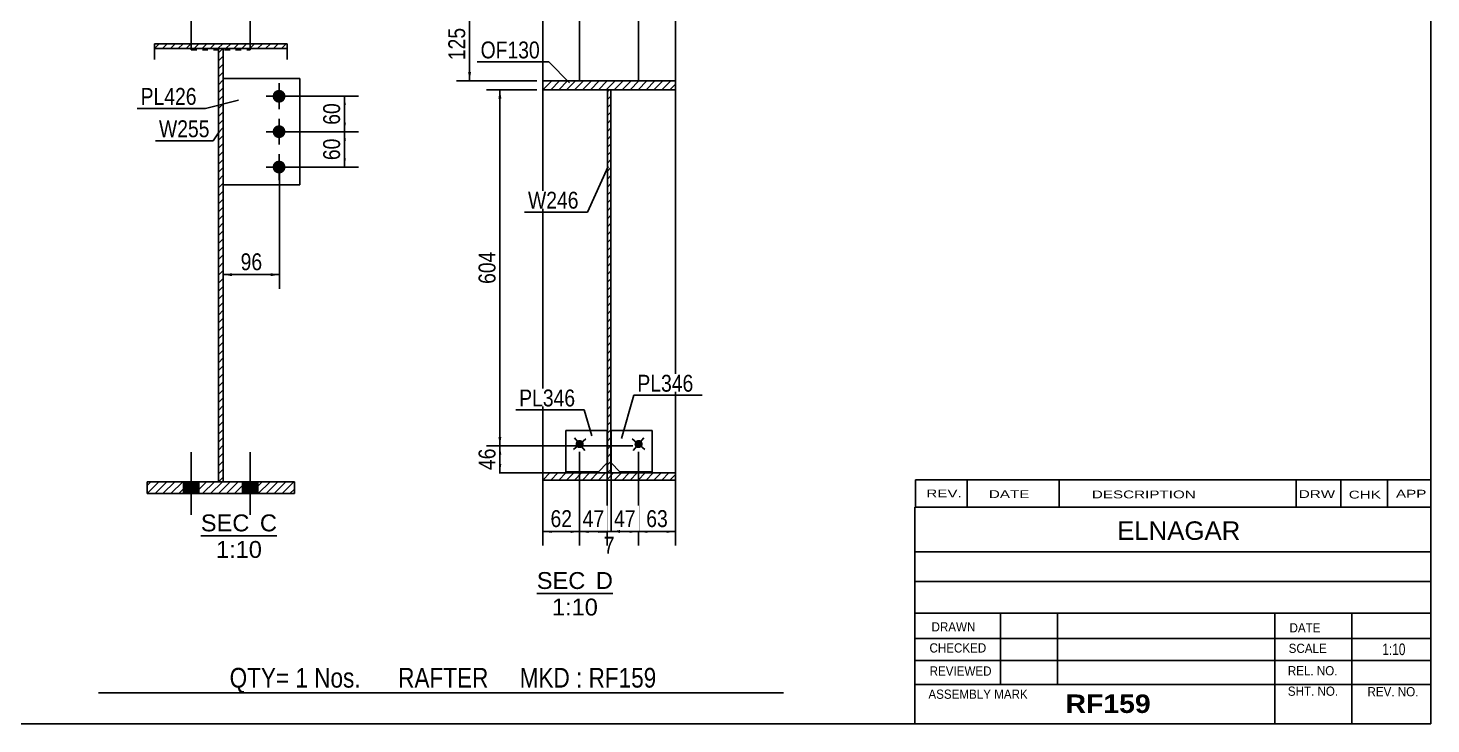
# Model space of a CAD drawing. Header units: millimetres. Extents: x -1014 to -611, y -182 to 95.
# Drawn here: x -849.4 to -611.3, y -182.1 to -64.1 of the extents above; entities that cross this region are included whole.
import ezdxf

# ---------------------------------------------------------------- set-up
doc = ezdxf.new("R2010")
doc.units = ezdxf.units.MM
doc.linetypes.add('DXK_LINE_DOT1', pattern=[1.8814, 0.9407, -0.9407])
doc.styles.add('Arial', font='ARIAL.TTF', dxfattribs={"height": 0.2})
doc.styles.add('Arial Bold', font='ARIALBD.TTF', dxfattribs={"height": 0.2})
doc.styles.add('Arial Narrow', font='ARIALN.TTF', dxfattribs={"height": 0.2})

# ---------------------------------------------------------------- blocks, each defined once
blk = doc.blocks.new('Unknown-624476792-1210')
at = {"color": 5, "linetype": 'Continuous'}
for p, q in [((-611.28, -182.14), (-611.28, 94.86)), ((-1011.28, -182.14), (-611.28, -182.14))]:
    blk.add_line(p, q, dxfattribs=at)
blk = doc.blocks.new('Unknown-624476792-12 - 1257')
at = {"color": 1, "linetype": 'Continuous'}
blk.add_line((-763.03, -160), (-750.12, -160), dxfattribs=at)
at = {"color": 0, "linetype": 'Continuous'}
for points in [[(-754.81, -159.25), (-754.81, -156.25), (-763.03, -156.25), (-763.03, -159.25)], [(-750.12, -159.25), (-750.12, -156.25), (-753.01, -156.25), (-753.01, -159.25)], [(-752.68, -163.75), (-752.68, -160.75), (-760.46, -160.75), (-760.46, -163.75)]]:
    blk.add_wipeout(points, dxfattribs=at)
at = {"color": 136, "linetype": 'Continuous', "style": 'Arial'}
for s, height, p in [('SEC', 2.865, (-763.03, -159.25)), ('D', 2.87, (-753.01, -159.25)), ('1:10', 2.865, (-760.46, -163.75))]:
    blk.add_text(s, height=height, dxfattribs=at).set_placement(p)
blk = doc.blocks.new('Unknown-624476792-14 - 1557')
at = {"color": 1, "linetype": 'Continuous'}
blk.add_line((-820.05, -150.23), (-807.14, -150.23), dxfattribs=at)
at = {"color": 0, "linetype": 'Continuous'}
for points in [[(-811.83, -149.48), (-811.83, -146.48), (-820.05, -146.48), (-820.05, -149.48)], [(-807.14, -149.48), (-807.14, -146.48), (-810.03, -146.48), (-810.03, -149.48)], [(-809.7, -153.98), (-809.7, -150.98), (-817.48, -150.98), (-817.48, -153.98)]]:
    blk.add_wipeout(points, dxfattribs=at)
at = {"color": 136, "linetype": 'Continuous', "style": 'Arial'}
for s, height, p in [('SEC', 2.865, (-820.05, -149.48)), ('C', 2.87, (-810.03, -149.48)), ('1:10', 2.865, (-817.48, -153.98))]:
    blk.add_text(s, height=height, dxfattribs=at).set_placement(p)
blk = doc.blocks.new('Part-624476792-8734 - 1257')
at = {"color": 2, "linetype": 'Continuous'}
for p, q in [((-755.76, -44.07), (-755.76, -73.07)), ((-755.76, -44.07), (-745.76, -44.07)), ((-745.76, -44.07), (-745.76, -73.07))]:
    blk.add_line(p, q, dxfattribs=at)
at = {"color": 7, "linetype": 'DXK_LINE_DOT1'}
for p, q in [((-745.76, -44.07), (-755.76, -44.07)), ((-755.76, -73.07), (-745.76, -73.07))]:
    blk.add_line(p, q, dxfattribs=at)
blk = doc.blocks.new('Part-624476792-1378 - 1257')
at = {"linetype": 'Continuous'}
h = blk.add_hatch(dxfattribs=at)
h.set_pattern_fill('', scale=0.3, style=0, pattern_type=0)
h.set_pattern_definition([(45, (-762.0107, -140.7708), (-0.67352, 0.67352), [])])
h.paths.add_polyline_path([(-762.01, -139.57), (-762.01, -140.77), (-739.51, -140.77), (-739.51, -139.57)])
at = {"color": 2, "linetype": 'Continuous'}
for p, q in [((-762.01, -140.77), (-762.01, -139.57)), ((-762.01, -139.57), (-739.51, -139.57)), ((-739.51, -139.57), (-739.51, -140.77)), ((-739.51, -140.77), (-762.01, -140.77))]:
    blk.add_line(p, q, dxfattribs=at)
blk = doc.blocks.new('Part-624476792-1401 - 1257')
at = {"linetype": 'Continuous'}
h = blk.add_hatch(dxfattribs=at)
h.set_pattern_fill('', scale=0.3, style=0, pattern_type=0)
h.set_pattern_definition([(45, (-751.0607, -139.5708), (-0.673519, 0.673519), [])])
h.paths.add_polyline_path([(-751.06, -74.57), (-751.06, -139.57), (-750.46, -139.57), (-750.46, -74.57)])
at = {"color": 2, "linetype": 'Continuous'}
for p, q in [((-751.06, -139.57), (-751.06, -74.57)), ((-751.06, -74.57), (-750.46, -74.57)), ((-750.46, -74.57), (-750.46, -139.57)), ((-750.46, -139.57), (-751.06, -139.57))]:
    blk.add_line(p, q, dxfattribs=at)
blk = doc.blocks.new('Part-624476792-1424 - 1257')
at = {"linetype": 'Continuous'}
h = blk.add_hatch(dxfattribs=at)
h.set_pattern_fill('', scale=0.3, style=0, pattern_type=0)
h.set_pattern_definition([(45, (-762.0107, -74.5702), (-0.67352, 0.67352), [])])
h.paths.add_polyline_path([(-762.01, -73.07), (-762.01, -74.57), (-739.51, -74.57), (-739.51, -73.07)])
at = {"color": 2, "linetype": 'Continuous'}
for p, q in [((-762.01, -74.57), (-762.01, -73.07)), ((-762.01, -73.07), (-739.51, -73.07)), ((-739.51, -73.07), (-739.51, -74.57)), ((-739.51, -74.57), (-762.01, -74.57))]:
    blk.add_line(p, q, dxfattribs=at)
blk = doc.blocks.new('Part-624476792-8735 - 1257')
at = {"color": 2, "linetype": 'Continuous'}
for p, q in [((-750.43, -132.37), (-743.43, -132.37)), ((-750.43, -132.37), (-750.43, -137.87)), ((-743.43, -139.37), (-743.43, -132.37)), ((-750.43, -137.87), (-748.93, -139.37)), ((-748.93, -139.37), (-743.43, -139.37))]:
    blk.add_line(p, q, dxfattribs=at)
at = {"color": 7, "linetype": 'DXK_LINE_DOT1'}
for p, q in [((-743.43, -132.37), (-750.43, -132.37)), ((-748.93, -139.37), (-743.43, -139.37))]:
    blk.add_line(p, q, dxfattribs=at)
blk = doc.blocks.new('Part-624476792-8738 - 1257')
at = {"color": 2, "linetype": 'Continuous'}
for p, q in [((-758.09, -132.37), (-751.09, -132.37)), ((-758.09, -132.37), (-758.09, -139.37)), ((-751.09, -137.87), (-751.09, -132.37)), ((-752.59, -139.37), (-751.09, -137.87)), ((-758.09, -139.37), (-752.59, -139.37))]:
    blk.add_line(p, q, dxfattribs=at)
at = {"color": 7, "linetype": 'DXK_LINE_DOT1'}
for p, q in [((-751.09, -132.37), (-758.09, -132.37)), ((-758.09, -139.37), (-752.59, -139.37))]:
    blk.add_line(p, q, dxfattribs=at)
blk = doc.blocks.new('Bolt-624476792-8777 - 1257')
at = {"linetype": 'Continuous'}
blk.add_hatch(color=3, dxfattribs=at).paths.add_polyline_path([(-745.23, -135.12, -1), (-746.3, -134.22, -1)])
at = {"color": 3, "linetype": 'Continuous'}
for p, q in [((-746.83, -133.77), (-744.69, -135.57)), ((-744.86, -133.6), (-746.66, -135.74))]:
    blk.add_line(p, q, dxfattribs=at)
blk = doc.blocks.new('Bolt-624476792-8780 - 1257')
at = {"linetype": 'Continuous'}
blk.add_hatch(color=3, dxfattribs=at).paths.add_polyline_path([(-755.23, -134.22, -1), (-756.3, -135.12, -1)])
at = {"color": 3, "linetype": 'Continuous'}
for p, q in [((-756.83, -135.57), (-754.69, -133.77)), ((-756.66, -133.6), (-754.86, -135.74))]:
    blk.add_line(p, q, dxfattribs=at)
blk = doc.blocks.new('Part-624476792-1559 - 1557')
at = {"linetype": 'Continuous'}
h = blk.add_hatch(dxfattribs=at)
h.set_pattern_fill('', scale=0.3, style=0, pattern_type=0)
h.set_pattern_definition([(45, (-827.9255, -67.5923), (-0.67352, 0.67352), [])])
h.paths.add_polyline_path([(-827.93, -66.78), (-827.93, -67.59), (-805.43, -67.59), (-805.43, -66.78)])
at = {"color": 7, "linetype": 'DXK_LINE_DOT1'}
for p, q in [((-827.93, -66.78), (-827.93, -67.59)), ((-805.43, -66.78), (-805.43, -67.59))]:
    blk.add_line(p, q, dxfattribs=at)
at = {"color": 2, "linetype": 'Continuous'}
for p, q in [((-827.93, -67.59), (-827.93, -66.78)), ((-827.93, -66.78), (-805.43, -66.78)), ((-827.93, -67.59), (-827.93, -69.45)), ((-805.43, -67.59), (-827.93, -67.59)), ((-805.43, -66.78), (-805.43, -67.59)), ((-805.43, -67.59), (-805.43, -69.45))]:
    blk.add_line(p, q, dxfattribs=at)
blk = doc.blocks.new('Part-624476792-1572 - 1557')
at = {"linetype": 'Continuous'}
h = blk.add_hatch(dxfattribs=at)
h.set_pattern_fill('', scale=0.3, style=0, pattern_type=0)
h.set_pattern_definition([(45, (-829.1755, -143.0723), (-0.67352, 0.67352), [])])
h.paths.add_polyline_path([(-829.18, -141.07), (-829.18, -143.07), (-804.18, -143.07), (-804.18, -141.07)])
at = {"color": 2, "linetype": 'Continuous'}
for p, q in [((-829.18, -143.07), (-829.18, -141.07)), ((-829.18, -141.07), (-804.18, -141.07)), ((-804.18, -141.07), (-804.18, -143.07)), ((-804.18, -143.07), (-829.18, -143.07))]:
    blk.add_line(p, q, dxfattribs=at)
blk = doc.blocks.new('Part-624476792-1641 - 1557')
at = {"linetype": 'Continuous'}
h = blk.add_hatch(dxfattribs=at)
h.set_pattern_fill('', scale=0.3, style=0, pattern_type=0)
h.set_pattern_definition([(45, (-817.0755, -141.0723), (-0.673519, 0.673519), [])])
h.paths.add_polyline_path([(-817.08, -67.59), (-817.08, -141.07), (-816.28, -141.07), (-816.28, -67.59)])
at = {"color": 7, "linetype": 'DXK_LINE_DOT1'}
for p, q in [((-817.08, -69.45), (-817.08, -67.59)), ((-816.28, -69.45), (-816.28, -67.59))]:
    blk.add_line(p, q, dxfattribs=at)
at = {"color": 2, "linetype": 'Continuous'}
for p, q in [((-817.08, -141.07), (-817.08, -67.59)), ((-817.08, -67.59), (-816.28, -67.59)), ((-816.28, -67.59), (-816.28, -141.07)), ((-816.28, -141.07), (-817.08, -141.07))]:
    blk.add_line(p, q, dxfattribs=at)
blk = doc.blocks.new('Part-624476792-1609 - 1557')
at = {"color": 2, "linetype": 'Continuous'}
for p, q in [((-803.28, -72.69), (-816.28, -72.69)), ((-803.28, -90.69), (-803.28, -72.69)), ((-816.28, -90.69), (-803.28, -90.69))]:
    blk.add_line(p, q, dxfattribs=at)
at = {"color": 7, "linetype": 'DXK_LINE_DOT1'}
blk.add_line((-816.28, -72.69), (-816.28, -90.69), dxfattribs=at)
blk = doc.blocks.new('Part-624476792-1619 - 1557')
at = {"color": 2, "linetype": 'Continuous'}
for p, q in [((-821.68, -39.07), (-821.68, -66.78)), ((-821.68, -39.07), (-811.68, -39.07)), ((-811.68, -39.07), (-811.68, -66.78))]:
    blk.add_line(p, q, dxfattribs=at)
at = {"color": 7, "linetype": 'DXK_LINE_DOT1'}
for p, q in [((-821.68, -39.15), (-811.68, -39.15)), ((-821.68, -66.78), (-821.68, -67.71)), ((-821.68, -67.79), (-821.68, -67.71)), ((-821.68, -67.71), (-811.68, -67.71)), ((-821.68, -67.79), (-811.68, -67.79)), ((-811.68, -67.71), (-811.68, -66.78)), ((-811.68, -67.71), (-811.68, -67.79))]:
    blk.add_line(p, q, dxfattribs=at)
blk = doc.blocks.new('Bolt-624476792-1646 - 1557')
at = {"linetype": 'Continuous'}
for points in [[(-822.98, -143.07), (-820.38, -143.07), (-820.38, -141.07), (-822.98, -141.07)], [(-812.98, -143.07), (-810.38, -143.07), (-810.38, -141.07), (-812.98, -141.07)]]:
    blk.add_hatch(color=3, dxfattribs=at).paths.add_polyline_path(points)
at = {"color": 3, "linetype": 'Continuous'}
for p, q in [((-821.68, -146.66), (-821.68, -136.07)), ((-811.68, -146.66), (-811.68, -136.07)), ((-822.98, -143.07), (-822.98, -141.07)), ((-820.38, -143.07), (-820.38, -141.07)), ((-812.98, -143.07), (-812.98, -141.07)), ((-810.38, -143.07), (-810.38, -141.07))]:
    blk.add_line(p, q, dxfattribs=at)
blk = doc.blocks.new('Bolt-624476792-1657 - 1557')
at = {"linetype": 'Continuous'}
for points in [[(-806.78, -76.79, -1), (-806.78, -74.59, -1)], [(-806.78, -82.79, -1), (-806.78, -80.59, -1)], [(-806.78, -88.79, -1), (-806.78, -86.59, -1)]]:
    blk.add_hatch(color=3, dxfattribs=at).paths.add_polyline_path(points)
at = {"color": 3, "linetype": 'Continuous'}
for p, q in [((-806.78, -73.49), (-806.78, -77.89)), ((-804.58, -75.69), (-808.98, -75.69)), ((-806.78, -79.49), (-806.78, -83.89)), ((-804.58, -81.69), (-808.98, -81.69)), ((-806.78, -85.49), (-806.78, -89.89)), ((-804.58, -87.69), (-808.98, -87.69))]:
    blk.add_line(p, q, dxfattribs=at)
blk = doc.blocks.new('StraightDimension-624476792-6198 - 1257')
at = {"linetype": 'Continuous'}
for points in [[(-746.76, -39.82), (-748.26, -39.57), (-746.76, -39.32)], [(-741.01, -39.32), (-739.51, -39.57), (-741.01, -39.82)]]:
    blk.add_hatch(color=7, dxfattribs=at).paths.add_polyline_path(points)
at = {"color": 7, "linetype": 'Continuous'}
for p, q in [((-748.26, -49.57), (-748.26, -37.32)), ((-739.51, -138.57), (-739.51, -37.32)), ((-748.26, -39.57), (-739.51, -39.57))]:
    blk.add_line(p, q, dxfattribs=at)
at = {"color": 0}
blk.add_wipeout([(-741.46, -39.42), (-741.46, -35.22), (-746.31, -35.22), (-746.31, -39.42)], dxfattribs=at)
at = {"color": 3, "style": 'Arial Narrow'}
blk.add_text('87', height=2.863, dxfattribs=at).set_placement((-745.71, -38.82))
blk = doc.blocks.new('StraightDimension-624476792-6561 - 1257')
at = {"linetype": 'Continuous'}
for points in [[(-769.55, -136.47), (-769.3, -134.97), (-769.05, -136.47)], [(-769.05, -138.04), (-769.3, -139.54), (-769.55, -138.04)]]:
    blk.add_hatch(color=7, dxfattribs=at).paths.add_polyline_path(points)
at = {"color": 7, "linetype": 'Continuous'}
for p, q in [((-746.76, -134.97), (-771.55, -134.97)), ((-769.3, -139.54), (-769.3, -134.97)), ((-759.09, -139.54), (-771.55, -139.54))]:
    blk.add_line(p, q, dxfattribs=at)
at = {"color": 0}
blk.add_wipeout([(-769.45, -134.83), (-773.65, -134.83), (-773.65, -139.68), (-769.45, -139.68)], dxfattribs=at)
at = {"color": 3, "style": 'Arial Narrow'}
blk.add_text('46', height=2.863, rotation=90.0002, dxfattribs=at).set_placement((-770.05, -139.08))
blk = doc.blocks.new('StraightDimension-624476792-6560 - 1257')
at = {"linetype": 'Continuous'}
for points in [[(-769.55, -76.07), (-769.3, -74.57), (-769.05, -76.07)], [(-769.05, -133.47), (-769.3, -134.97), (-769.55, -133.47)]]:
    blk.add_hatch(color=7, dxfattribs=at).paths.add_polyline_path(points)
at = {"color": 7, "linetype": 'Continuous'}
for p, q in [((-763.01, -74.57), (-771.55, -74.57)), ((-769.3, -134.97), (-769.3, -74.57)), ((-746.76, -134.97), (-771.55, -134.97))]:
    blk.add_line(p, q, dxfattribs=at)
at = {"color": 0}
blk.add_wipeout([(-769.45, -101.43), (-773.65, -101.43), (-773.65, -108.11), (-769.45, -108.11)], dxfattribs=at)
at = {"color": 3, "style": 'Arial Narrow'}
blk.add_text('604', height=2.863, rotation=90.0002, dxfattribs=at).set_placement((-770.05, -107.51))
blk = doc.blocks.new('StraightDimension-624476792-7994 - 1257')
at = {"linetype": 'Continuous'}
for points in [[(-774.69, -62.07), (-774.44, -60.57), (-774.19, -62.07)], [(-774.19, -71.57), (-774.44, -73.07), (-774.69, -71.57)]]:
    blk.add_hatch(color=7, dxfattribs=at).paths.add_polyline_path(points)
at = {"color": 7, "linetype": 'Continuous'}
for p, q in [((-754.26, -60.57), (-776.69, -60.57)), ((-774.44, -73.07), (-774.44, -60.57)), ((-763.01, -73.07), (-776.69, -73.07))]:
    blk.add_line(p, q, dxfattribs=at)
at = {"color": 0}
blk.add_wipeout([(-774.59, -63.48), (-778.79, -63.48), (-778.79, -70.16), (-774.59, -70.16)], dxfattribs=at)
at = {"color": 3, "style": 'Arial Narrow'}
blk.add_text('125', height=2.863, rotation=90.0002, dxfattribs=at).set_placement((-775.19, -69.56))
blk = doc.blocks.new('StraightDimension-624476792-6200 - 1257')
at = {"linetype": 'Continuous'}
for points in [[(-760.51, -39.82), (-762.01, -39.57), (-760.51, -39.32)], [(-754.76, -39.32), (-753.26, -39.57), (-754.76, -39.82)]]:
    blk.add_hatch(color=7, dxfattribs=at).paths.add_polyline_path(points)
at = {"color": 7, "linetype": 'Continuous'}
for p, q in [((-762.01, -138.57), (-762.01, -37.32)), ((-753.26, -49.57), (-753.26, -37.32)), ((-762.01, -39.57), (-753.26, -39.57))]:
    blk.add_line(p, q, dxfattribs=at)
at = {"color": 0}
blk.add_wipeout([(-755.21, -39.42), (-755.21, -35.22), (-760.06, -35.22), (-760.06, -39.42)], dxfattribs=at)
at = {"color": 3, "style": 'Arial Narrow'}
blk.add_text('87', height=2.863, dxfattribs=at).set_placement((-759.46, -38.82))
blk = doc.blocks.new('StraightDimension-624476792-12751 - 1257')
at = {"linetype": 'Continuous'}
for points in [[(-744.26, -149.75), (-745.76, -149.5), (-744.26, -149.25)], [(-741.01, -149.25), (-739.51, -149.5), (-741.01, -149.75)]]:
    blk.add_hatch(color=7, dxfattribs=at).paths.add_polyline_path(points)
at = {"color": 7, "linetype": 'Continuous'}
for p, q in [((-745.76, -135.97), (-745.76, -151.9)), ((-739.51, -135.97), (-739.51, -151.9)), ((-745.76, -149.5), (-739.51, -149.5))]:
    blk.add_line(p, q, dxfattribs=at)
at = {"color": 0}
blk.add_wipeout([(-740.21, -149.35), (-740.21, -145.15), (-745.06, -145.15), (-745.06, -149.35)], dxfattribs=at)
at = {"color": 3, "style": 'Arial Narrow'}
blk.add_text('63', height=2.863, dxfattribs=at).set_placement((-744.46, -148.75))
blk = doc.blocks.new('StraightDimension-624476792-12752 - 1257')
at = {"linetype": 'Continuous'}
for points in [[(-748.93, -149.75), (-750.43, -149.5), (-748.93, -149.25)], [(-747.26, -149.25), (-745.76, -149.5), (-747.26, -149.75)]]:
    blk.add_hatch(color=7, dxfattribs=at).paths.add_polyline_path(points)
at = {"color": 7, "linetype": 'Continuous'}
for p, q in [((-750.43, -137.67), (-750.43, -151.9)), ((-745.76, -135.97), (-745.76, -151.9)), ((-750.43, -149.5), (-745.76, -149.5))]:
    blk.add_line(p, q, dxfattribs=at)
at = {"color": 0}
blk.add_wipeout([(-745.67, -149.35), (-745.67, -145.15), (-750.52, -145.15), (-750.52, -149.35)], dxfattribs=at)
at = {"color": 3, "style": 'Arial Narrow'}
blk.add_text('47', height=2.863, dxfattribs=at).set_placement((-749.92, -148.75))
blk = doc.blocks.new('StraightDimension-624476792-12753 - 1257')
at = {"linetype": 'Continuous'}
for points in [[(-752.59, -149.25), (-751.09, -149.5), (-752.59, -149.75)], [(-748.93, -149.75), (-750.43, -149.5), (-748.93, -149.25)]]:
    blk.add_hatch(color=7, dxfattribs=at).paths.add_polyline_path(points)
at = {"color": 7, "linetype": 'Continuous'}
for p, q in [((-751.09, -137.67), (-751.09, -151.75)), ((-750.43, -137.67), (-750.43, -151.75)), ((-751.09, -149.5), (-750.43, -149.5))]:
    blk.add_line(p, q, dxfattribs=at)
at = {"color": 0}
blk.add_wipeout([(-749.25, -153.85), (-749.25, -149.65), (-752.27, -149.65), (-752.27, -153.85)], dxfattribs=at)
at = {"color": 3, "style": 'Arial Narrow'}
blk.add_text('7', height=2.86, dxfattribs=at).set_placement((-751.67, -153.25))
blk = doc.blocks.new('StraightDimension-624476792-12754 - 1257')
at = {"linetype": 'Continuous'}
for points in [[(-754.26, -149.75), (-755.76, -149.5), (-754.26, -149.25)], [(-752.59, -149.25), (-751.09, -149.5), (-752.59, -149.75)]]:
    blk.add_hatch(color=7, dxfattribs=at).paths.add_polyline_path(points)
at = {"color": 7, "linetype": 'Continuous'}
for p, q in [((-755.76, -135.97), (-755.76, -151.9)), ((-751.09, -137.67), (-751.09, -151.9)), ((-755.76, -149.5), (-751.09, -149.5))]:
    blk.add_line(p, q, dxfattribs=at)
at = {"color": 0}
blk.add_wipeout([(-751, -149.35), (-751, -145.15), (-755.85, -145.15), (-755.85, -149.35)], dxfattribs=at)
at = {"color": 3, "style": 'Arial Narrow'}
blk.add_text('47', height=2.863, dxfattribs=at).set_placement((-755.25, -148.75))
blk = doc.blocks.new('StraightDimension-624476792-12755 - 1257')
at = {"linetype": 'Continuous'}
for points in [[(-760.51, -149.75), (-762.01, -149.5), (-760.51, -149.25)], [(-757.26, -149.25), (-755.76, -149.5), (-757.26, -149.75)]]:
    blk.add_hatch(color=7, dxfattribs=at).paths.add_polyline_path(points)
at = {"color": 7, "linetype": 'Continuous'}
for p, q in [((-762.01, -135.97), (-762.01, -151.9)), ((-755.76, -135.97), (-755.76, -151.9)), ((-762.01, -149.5), (-755.76, -149.5))]:
    blk.add_line(p, q, dxfattribs=at)
at = {"color": 0}
blk.add_wipeout([(-756.46, -149.35), (-756.46, -145.15), (-761.31, -145.15), (-761.31, -149.35)], dxfattribs=at)
at = {"color": 3, "style": 'Arial Narrow'}
blk.add_text('62', height=2.863, dxfattribs=at).set_placement((-760.71, -148.75))
blk = doc.blocks.new('StraightDimension-624476792-1683 - 1557')
at = {"linetype": 'Continuous'}
for points in [[(-814.78, -106.19), (-816.28, -105.94), (-814.78, -105.69)], [(-808.18, -105.69), (-806.68, -105.94), (-808.18, -106.19)]]:
    blk.add_hatch(color=7, dxfattribs=at).paths.add_polyline_path(points)
at = {"color": 7, "linetype": 'Continuous'}
for p, q in [((-806.68, -88.69), (-806.68, -108.34)), ((-816.28, -91.69), (-816.28, -108.34)), ((-816.28, -105.94), (-806.68, -105.94))]:
    blk.add_line(p, q, dxfattribs=at)
at = {"color": 0}
blk.add_wipeout([(-809.05, -105.79), (-809.05, -101.59), (-813.9, -101.59), (-813.9, -105.79)], dxfattribs=at)
at = {"color": 3, "style": 'Arial Narrow'}
blk.add_text('96', height=2.863, dxfattribs=at).set_placement((-813.3, -105.19))
blk = doc.blocks.new('StraightDimension-624476792-1680 - 1557')
at = {"linetype": 'Continuous'}
for points in [[(-795.93, -77.19), (-795.68, -75.69), (-795.43, -77.19)], [(-795.43, -80.19), (-795.68, -81.69), (-795.93, -80.19)]]:
    blk.add_hatch(color=7, dxfattribs=at).paths.add_polyline_path(points)
at = {"color": 7, "linetype": 'Continuous'}
for p, q in [((-805.68, -75.69), (-793.28, -75.69)), ((-795.68, -81.69), (-795.68, -75.69)), ((-805.68, -81.69), (-793.28, -81.69))]:
    blk.add_line(p, q, dxfattribs=at)
at = {"color": 0}
blk.add_wipeout([(-795.83, -76.26), (-800.03, -76.26), (-800.03, -81.12), (-795.83, -81.12)], dxfattribs=at)
at = {"color": 3, "style": 'Arial Narrow'}
blk.add_text('60', height=2.863, rotation=90.0002, dxfattribs=at).set_placement((-796.43, -80.52))
blk = doc.blocks.new('StraightDimension-624476792-1681 - 1557')
at = {"linetype": 'Continuous'}
for points in [[(-795.93, -83.19), (-795.68, -81.69), (-795.43, -83.19)], [(-795.43, -86.19), (-795.68, -87.69), (-795.93, -86.19)]]:
    blk.add_hatch(color=7, dxfattribs=at).paths.add_polyline_path(points)
at = {"color": 7, "linetype": 'Continuous'}
for p, q in [((-805.68, -81.69), (-793.28, -81.69)), ((-795.68, -87.69), (-795.68, -81.69)), ((-805.68, -87.69), (-793.28, -87.69))]:
    blk.add_line(p, q, dxfattribs=at)
at = {"color": 0}
blk.add_wipeout([(-795.83, -82.26), (-800.03, -82.26), (-800.03, -87.12), (-795.83, -87.12)], dxfattribs=at)
at = {"color": 3, "style": 'Arial Narrow'}
blk.add_text('60', height=2.863, rotation=90.0002, dxfattribs=at).set_placement((-796.43, -86.52))
blk = doc.blocks.new('CBS_CALLOFF-624476792-12894')
at = {"color": 7, "linetype": 'Continuous'}
blk.add_line((-837.4, -176.87), (-721.17, -176.89), dxfattribs=at)
at = {"color": 3, "linetype": 'Continuous', "style": 'Arial Narrow'}
blk.add_text('QTY= 1 Nos.      RAFTER     MKD : RF159', height=3.3405, dxfattribs=at).set_placement((-815.17, -175.98))
blk = doc.blocks.new('CBS_NAME_BLOG-624476792-12895')
at = {"color": 7, "linetype": 'Continuous'}
for p, q in [((-698.87, -182.1), (-698.88, -145.39)), ((-698.87, -145.39), (-611.36, -145.39)), ((-698.87, -152.93), (-611.35, -152.93)), ((-698.8, -157.98), (-611.28, -157.98)), ((-698.87, -163.35), (-611.36, -163.35)), ((-684.35, -175.46), (-684.35, -163.36)), ((-674.67, -175.43), (-674.67, -163.36)), ((-637.75, -182.1), (-637.75, -163.37)), ((-624.7, -182.1), (-624.7, -163.36)), ((-698.87, -167.65), (-611.28, -167.63)), ((-698.87, -171.4), (-611.36, -171.4)), ((-698.87, -175.44), (-611.36, -175.44)), ((-698.87, -182.14), (-611.28, -182.14))]:
    blk.add_line(p, q, dxfattribs=at)
at = {"color": 3, "linetype": 'Continuous', "style": 'Arial'}
blk.add_text('ELNAGAR', height=3.133, dxfattribs=at).set_placement((-664.55, -150.92))
at = {"color": 3, "linetype": 'Continuous'}
for s, height, style, width, p in [('DRAWN', 1.566, 'Arial', 0.9, (-696.04, -166.46)), ('DATE', 1.566, 'Arial', 0.9, (-635.28, -166.62)), ('CHECKED', 1.566, 'Arial', 0.9, (-696.39, -170.03)), ('SCALE', 1.566, 'Arial', 0.9, (-635.43, -170.1)), ('1:10', 1.957, 'Arial Narrow', 0.9, (-619.54, -170.46)), ('REVIEWED', 1.566, 'Arial', 0.9, (-696.36, -173.95)), ('REL. NO.', 1.566, 'Arial', 0.9, (-635.57, -173.9)), ('SHT. NO.', 1.566, 'Arial', 0.9, (-635.57, -177.37)), ('REV. NO.', 1.566, 'Arial', 0.9, (-622.05, -177.46)), ('ASSEMBLY MARK', 1.5663, 'Arial', 0.9, (-696.57, -177.88)), ('RF159', 3.131, 'Arial Bold', 1.1, (-673.29, -180.28))]:
    blk.add_text(s, height=height, dxfattribs=dict(at, style=style, width=width)).set_placement(p)
blk = doc.blocks.new('CBS_REVISION-624476792-12896')
at = {"color": 7, "linetype": 'Continuous'}
for p, q in [((-698.79, -140.76), (-611.29, -140.76)), ((-698.79, -140.76), (-698.79, -145.39)), ((-689.99, -140.76), (-689.99, -145.39)), ((-674.4, -140.76), (-674.4, -145.33)), ((-634.14, -140.76), (-634.14, -145.39)), ((-626.6, -140.76), (-626.6, -145.39)), ((-618.65, -140.76), (-618.65, -145.39)), ((-698.79, -145.39), (-611.29, -145.39))]:
    blk.add_line(p, q, dxfattribs=at)
at = {"color": 7, "style": 'Arial Narrow', "width": 1.7}
for s, height, p in [('REV.', 1.326, (-696.93, -143.71)), ('DATE', 1.326, (-686.31, -143.83)), ('DESCRIPTION', 1.3257, (-668.83, -143.88)), ('DRW', 1.326, (-633.71, -143.82)), ('CHK', 1.326, (-625.23, -143.91)), ('APP', 1.326, (-617.22, -143.76))]:
    blk.add_text(s, height=height, dxfattribs=at).set_placement(p)
blk = doc.blocks.new('Mark-624476792-1397 - 1257')
at = {"color": 7, "linetype": 'Continuous'}
blk.add_line((-750.91, -87.6), (-754.45, -95.34), dxfattribs=at)
at = {"color": 0}
blk.add_wipeout([(-755.95, -94.74), (-755.95, -91.74), (-764.53, -91.74), (-764.53, -94.74)], dxfattribs=at)
blk.add_wipeout([(-755.95, -94.74), (-755.95, -91.74), (-764.53, -91.74), (-764.53, -94.74)], dxfattribs=at)
at = {"color": 7, "linetype": 'Continuous'}
blk.add_line((-765.13, -95.34), (-754.45, -95.34), dxfattribs=at)
at = {"color": 3, "style": 'Arial Narrow'}
blk.add_text('W246', height=2.863, dxfattribs=at).set_placement((-764.53, -94.74))
blk = doc.blocks.new('Mark-624476792-1420 - 1257')
at = {"color": 7, "linetype": 'Continuous'}
blk.add_line((-757.48, -73.4), (-761.02, -69.86), dxfattribs=at)
at = {"color": 0}
blk.add_wipeout([(-762.52, -69.26), (-762.52, -66.26), (-772.57, -66.26), (-772.57, -69.26)], dxfattribs=at)
blk.add_wipeout([(-762.52, -69.26), (-762.52, -66.26), (-772.57, -66.26), (-772.57, -69.26)], dxfattribs=at)
at = {"color": 7, "linetype": 'Continuous'}
blk.add_line((-773.17, -69.86), (-761.02, -69.86), dxfattribs=at)
at = {"color": 3, "style": 'Arial Narrow'}
blk.add_text('OF130', height=2.863, dxfattribs=at).set_placement((-772.57, -69.26))
blk = doc.blocks.new('Mark-624476792-9035 - 1257')
at = {"color": 0}
blk.add_wipeout([(-736.46, -125.79), (-736.46, -122.79), (-745.96, -122.79), (-745.96, -125.79)], dxfattribs=at)
blk.add_wipeout([(-736.46, -125.79), (-736.46, -122.79), (-745.96, -122.79), (-745.96, -125.79)], dxfattribs=at)
at = {"color": 7, "linetype": 'Continuous'}
for p, q in [((-748.65, -133.71), (-746.56, -126.39)), ((-746.56, -126.39), (-734.96, -126.39))]:
    blk.add_line(p, q, dxfattribs=at)
at = {"color": 3, "style": 'Arial Narrow'}
blk.add_text('PL346', height=2.863, dxfattribs=at).set_placement((-745.96, -125.79))
blk = doc.blocks.new('Mark-624476792-9038 - 1257')
at = {"color": 7, "linetype": 'Continuous'}
blk.add_line((-753.7, -133.27), (-755.02, -128.89), dxfattribs=at)
at = {"color": 0}
blk.add_wipeout([(-756.52, -128.29), (-756.52, -125.29), (-766.02, -125.29), (-766.02, -128.29)], dxfattribs=at)
blk.add_wipeout([(-756.52, -128.29), (-756.52, -125.29), (-766.02, -125.29), (-766.02, -128.29)], dxfattribs=at)
at = {"color": 7, "linetype": 'Continuous'}
blk.add_line((-766.62, -128.89), (-755.02, -128.89), dxfattribs=at)
at = {"color": 3, "style": 'Arial Narrow'}
blk.add_text('PL346', height=2.863, dxfattribs=at).set_placement((-766.02, -128.29))
blk = doc.blocks.new('Mark-624476792-1637 - 1557')
at = {"color": 0}
blk.add_wipeout([(-818.58, -82.63), (-818.58, -79.63), (-827.16, -79.63), (-827.16, -82.63)], dxfattribs=at)
blk.add_wipeout([(-818.58, -82.63), (-818.58, -79.63), (-827.16, -79.63), (-827.16, -82.63)], dxfattribs=at)
at = {"color": 7, "linetype": 'Continuous'}
for p in [(-827.76, -83.23), (-816.85, -81.56)]:
    blk.add_line(p, (-817.98, -83.23), dxfattribs=at)
at = {"color": 3, "style": 'Arial Narrow'}
blk.add_text('W255', height=2.863, dxfattribs=at).set_placement((-827.16, -82.63))
blk = doc.blocks.new('Mark-624476792-1605 - 1557')
at = {"color": 7, "linetype": 'Continuous'}
blk.add_line((-813.65, -76.32), (-819.27, -77.74), dxfattribs=at)
at = {"color": 0}
blk.add_wipeout([(-820.77, -77.14), (-820.77, -74.14), (-830.27, -74.14), (-830.27, -77.14)], dxfattribs=at)
blk.add_wipeout([(-820.77, -77.14), (-820.77, -74.14), (-830.27, -74.14), (-830.27, -77.14)], dxfattribs=at)
at = {"color": 7, "linetype": 'Continuous'}
blk.add_line((-830.87, -77.74), (-819.27, -77.74), dxfattribs=at)
at = {"color": 3, "style": 'Arial Narrow'}
blk.add_text('PL426', height=2.863, dxfattribs=at).set_placement((-830.27, -77.14))

msp = doc.modelspace()

# ---------------------------------------------------------------- block references
for name in ['Unknown-624476792-1210', 'Part-624476792-1619 - 1557', 'Part-624476792-8734 - 1257', 'Part-624476792-1559 - 1557', 'Part-624476792-1641 - 1557', 'Part-624476792-1609 - 1557', 'Bolt-624476792-1657 - 1557', 'Part-624476792-1424 - 1257', 'Part-624476792-1401 - 1257', 'Part-624476792-8738 - 1257', 'Part-624476792-8735 - 1257', 'Bolt-624476792-8780 - 1257', 'Bolt-624476792-8777 - 1257', 'Part-624476792-1378 - 1257', 'Part-624476792-1572 - 1557', 'CBS_REVISION-624476792-12896', 'CBS_NAME_BLOG-624476792-12895', 'CBS_CALLOFF-624476792-12894']:
    msp.add_blockref(name, (0, 0))

# ---------------------------------------------------------------- next in the draw order: block references
for name in ['StraightDimension-624476792-6198 - 1257', 'StraightDimension-624476792-7994 - 1257', 'Mark-624476792-1605 - 1557', 'StraightDimension-624476792-1680 - 1557', 'Mark-624476792-1637 - 1557', 'StraightDimension-624476792-1683 - 1557', 'Unknown-624476792-14 - 1557', 'Unknown-624476792-12 - 1257']:
    msp.add_blockref(name, (0, 0))

# ---------------------------------------------------------------- next in the draw order: block references
for name in ['StraightDimension-624476792-1681 - 1557', 'StraightDimension-624476792-6561 - 1257', 'Bolt-624476792-1646 - 1557']:
    msp.add_blockref(name, (0, 0))

# ---------------------------------------------------------------- next in the draw order: block references
msp.add_blockref('StraightDimension-624476792-6560 - 1257', (0, 0))

# ---------------------------------------------------------------- next in the draw order: block references
for name in ['StraightDimension-624476792-6200 - 1257', 'Mark-624476792-9035 - 1257', 'StraightDimension-624476792-12751 - 1257']:
    msp.add_blockref(name, (0, 0))

# ---------------------------------------------------------------- next in the draw order: block references
for name in ['Mark-624476792-1420 - 1257', 'Mark-624476792-1397 - 1257', 'Mark-624476792-9038 - 1257', 'StraightDimension-624476792-12752 - 1257']:
    msp.add_blockref(name, (0, 0))

# ---------------------------------------------------------------- next in the draw order: block references
msp.add_blockref('StraightDimension-624476792-12753 - 1257', (0, 0))

# ---------------------------------------------------------------- next in the draw order: block references
msp.add_blockref('StraightDimension-624476792-12754 - 1257', (0, 0))

# ---------------------------------------------------------------- next in the draw order: block references
msp.add_blockref('StraightDimension-624476792-12755 - 1257', (0, 0))

doc.saveas('drawing.dxf')
